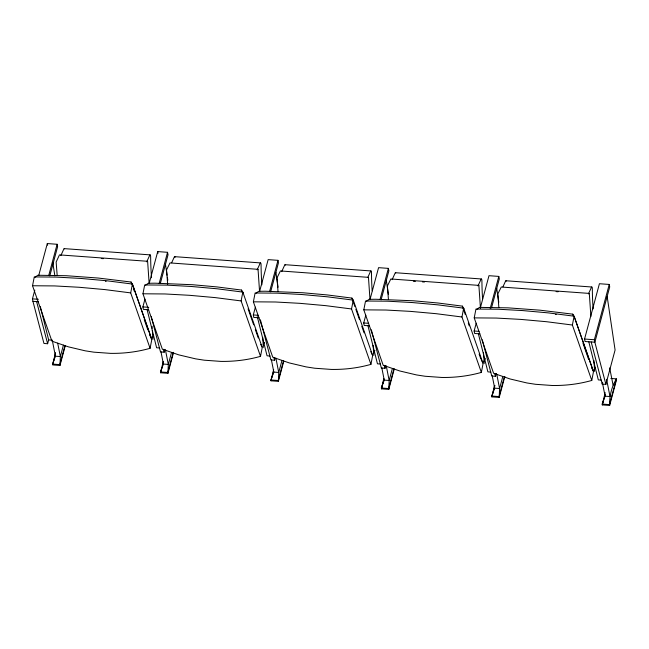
<?xml version="1.0" encoding="UTF-8"?>
<svg xmlns="http://www.w3.org/2000/svg" width="649" height="649" viewBox="0 0 649 649"><rect width="100%" height="100%" fill="white"/><g stroke="black" fill="none" stroke-linecap="round" stroke-linejoin="round"><path stroke-width="0.97" d="M32.539 285.755L34.267 276.92L56.333 277.091L80.817 278.437L106.59 280.749L132.42 284.059L151.817 339.476L150.081 348.31C137.215 351.953 123.813 353.559 110.452 353.364L93.845 352.164L85.214 350.825L68.396 346.842L51.928 341.171L32.539 285.755L54.597 285.925L79.081 287.264L104.854 289.584L130.692 292.894L150.081 348.31M130.692 292.894L132.42 284.059M142.958 293.786L144.686 284.952L166.752 285.13L191.236 286.469L217.009 288.781L242.84 292.099L262.237 347.507L260.509 356.342C247.642 359.992 234.232 361.59 220.871 361.396L204.273 360.195L195.633 358.856L178.824 354.881L162.355 349.203L142.958 293.786L165.024 293.965L189.508 295.303L215.281 297.615L241.112 300.933L260.509 356.342M241.112 300.933L242.84 292.099M253.378 301.826L255.114 292.991L277.18 293.161L301.655 294.5L327.437 296.812L353.267 300.13L372.664 355.538L370.928 364.373C358.061 368.024 344.66 369.63 331.298 369.427L314.692 368.226L306.06 366.888L289.243 362.913L272.775 357.234L253.378 301.826L275.444 301.996L299.927 303.334L325.701 305.647L351.531 308.965L370.928 364.373M351.531 308.965L353.267 300.13M363.805 309.857L365.533 301.022L387.599 301.193L412.083 302.531L437.856 304.852L463.686 308.161L483.083 363.578L481.347 372.412C468.481 376.055 455.079 377.661 441.718 377.458L425.111 376.258L416.48 374.927L399.662 370.944L383.194 365.265L363.805 309.857L385.863 310.027L410.346 311.366L436.12 313.686L461.958 316.996L481.347 372.412M461.958 316.996L463.686 308.161M474.224 317.888L475.952 309.054L498.018 309.224L522.502 310.563L548.275 312.883L574.105 316.193L593.502 371.609L591.774 380.444C578.908 384.086 565.498 385.693 552.137 385.49L535.539 384.297L526.899 382.959L510.09 378.975L493.621 373.305L474.224 317.888L496.29 318.059L520.774 319.397L546.547 321.717L572.377 325.027L591.774 380.444M572.377 325.027L574.105 316.193M40.343 306.628L48.651 339.914L47.628 343.727L43.945 343.459L32.937 301.347L32.45 298.873L34.795 290.135M38.705 275.582L47.304 243.562L57.12 244.275L57.607 246.75L49.795 275.857M48.78 275.322L57.12 244.275M55.53 352.65L52.618 364.916L59.976 365.452L65.354 345.43M53.388 362.053L55.433 354.427M63.424 345.122L60.349 356.561L59.976 365.452M64.941 345.56L59.813 364.624L52.455 364.089L55.441 356.204L52.407 340.895M148.621 309.76L143.364 309.378L142.869 306.904L144.954 299.14M149.124 283.613L157.723 251.593L167.539 252.307L168.034 254.781L160.498 282.826M159.2 283.362L167.539 252.307M151.29 316.68L160.506 351.936L164.189 352.204L164.951 349.349M163.24 361.461L160.587 372.769L167.945 373.305L173.583 352.326M160.587 372.769L161.869 368.007M162.38 366.093L163.15 363.237M171.385 352.975L168.318 364.413L167.945 373.305M173.161 352.456L167.783 372.485L160.425 371.95L163.41 364.057L160.944 351.62M259.04 317.791L253.783 317.41L253.297 314.935L255.382 307.172M259.551 291.644L268.151 259.624L277.967 260.338L278.453 262.813L270.657 291.831M269.627 291.393L277.967 260.338M260.427 319.811L270.925 359.976L274.608 360.244L275.119 358.329M273.659 369.492L271.006 380.801L278.372 381.336L283.751 361.315M271.006 380.801L271.517 378.894M272.028 376.988L273.57 371.269M281.812 361.006L278.737 372.453L278.372 381.336M283.581 360.487L278.21 380.517L270.844 379.981L273.829 372.096L271.363 359.651M369.468 325.822L364.203 325.441L363.716 322.967L365.801 315.203M369.971 299.684L378.57 267.664L388.386 268.378L388.873 270.852L381.085 299.862M380.046 299.424L388.386 268.378M371.366 329.806L381.352 368.007L385.027 368.275L385.798 365.411M383.827 378.472L381.434 388.84L388.792 389.376L394.17 369.346M381.434 388.84L383.989 379.3M392.231 369.038L389.157 380.484L388.792 389.376M394.008 368.527L388.629 388.548L381.263 388.013L384.249 380.127L381.79 367.683M479.887 333.854L474.63 333.472L474.135 330.998L476.22 323.234M480.39 307.715L488.989 275.695L498.805 276.409L499.3 278.883L491.504 307.894M490.206 308.429L498.805 276.409M482.296 339.8L491.772 376.039L495.455 376.306L496.217 373.443M494.506 385.555L491.853 396.872L499.211 397.407L504.849 376.428M491.853 396.872L494.927 385.425M502.651 377.069L499.584 388.516L499.211 397.407M504.427 376.558L499.049 396.58L491.691 396.044L494.676 388.159L492.21 375.722M609.233 284.44L594.379 339.743L594.865 342.218L585.049 341.504L584.562 339.029L599.416 283.727L609.233 284.44L609.719 286.915L594.865 342.218L605.874 384.338L602.191 384.07L591.182 341.95M602.191 384.07L602.702 382.164M605.874 384.338L615.09 350.014L607.156 296.447M605.184 392.637L602.272 404.903L609.638 405.438L616.55 379.689L616.388 378.87L610.863 378.464M602.272 404.903L603.813 399.184M604.324 397.277L605.087 394.414M602.442 382.796L605.095 396.19L602.11 404.076L609.476 404.611L616.388 378.87C611.65 386.796 609.265 396.239 609.638 405.438M60.852 255.576L63.878 248.94A3.221 0.738 -85.8 0 1 64.494 248.875M146.731 261.823L149.765 255.187A3.221 0.738 -85.8 0 1 150.657 257.061L150.673 258.862A88.58 20.346 -85.8 0 0 151.55 277.748M166.671 269.651L169.997 262.918L258.002 269.319M171.652 262.78L174.305 256.972A3.221 0.738 -85.8 0 1 175.06 257.377M257.15 269.854L260.184 263.218A3.221 0.738 -85.8 0 1 261.085 265.092L261.093 266.893A88.58 20.346 -85.8 0 0 261.896 284.797M277.091 277.683L280.417 270.949L368.429 277.35M281.69 271.639L284.724 265.003A3.221 0.738 -85.8 0 1 285.414 265.149M367.959 277.058L370.611 271.25A3.221 0.738 -85.8 0 1 371.504 273.132L371.52 274.933A88.58 20.346 -85.8 0 0 372.169 290.833M387.518 285.722L390.836 278.981L478.848 285.382M392.118 279.678L395.144 273.034A3.221 0.738 -85.8 0 1 395.76 272.978M477.997 285.925L481.031 279.289A3.221 0.738 -85.8 0 1 481.923 281.163L481.939 282.964A88.58 20.346 -85.8 0 0 482.588 298.864M497.937 293.754L501.263 287.012L589.268 293.413M502.918 286.874L505.571 281.074A3.221 0.738 -85.8 0 1 506.261 281.212M588.416 293.956L591.45 287.32A3.221 0.738 -85.8 0 1 592.35 289.194L592.359 290.995A88.58 20.346 -85.8 0 0 593.162 308.892M152.41 337.869L153.643 335.209M263.243 345.017L264.476 342.348M373.662 353.048L374.895 350.387M483.675 361.972L485.314 358.418M594.095 370.003L595.328 367.342M34.47 277.634L37.837 275.249L66.344 275.72L98.315 278.048L131.082 282.031L132.623 284.773L151.582 338.94L149.505 334.673M145.563 285.187L148.256 283.28L154.933 283.191L192.477 284.716L216.961 286.915L241.501 290.062L243.042 292.804M255.99 293.218L258.683 291.312L265.352 291.223L302.896 292.748L327.388 294.946L351.928 298.094L353.47 300.836M366.409 301.25L369.103 299.343L375.771 299.262L413.324 300.779L437.807 302.978L462.348 306.125L463.889 308.867M476.828 309.289L479.522 307.375L508.029 307.853L540 310.181L572.767 314.157L574.308 316.907L593.267 371.066L591.612 367.659M64.202 248.624L150.089 254.87M174.63 256.655L260.509 262.91M285.049 264.695L370.936 270.941M395.468 272.726L481.355 278.973M505.896 280.757L591.774 287.004M147.583 261.287L59.465 254.887L56.147 262.018L57.169 275.338M101.26 258.513L103.288 258.667M413.332 281.22L415.352 281.366M422.426 281.877L424.446 282.023M556.088 291.604L558.108 291.75M32.45 298.873L38.34 299.294M142.869 306.904L148.759 307.334M253.297 314.935L258.205 315.292M363.716 322.967L368.624 323.324M474.135 330.998L479.043 331.355M584.562 339.029L594.379 339.743M32.937 301.347L38.372 301.736M48.651 339.914L52.577 340.198M159.565 347.986L156.62 347.767L147.088 309.589M269.992 356.017L267.047 355.798L257.272 316.647M380.411 364.048L377.467 363.838L367.934 325.66M490.831 372.08L487.886 371.869L478.354 333.691M601.258 380.111L598.313 379.9L588.781 341.723M55.441 356.204L60.349 356.561L57.696 343.167M163.41 364.057L168.318 364.413L165.471 350.062M273.829 372.096L278.737 372.453L275.898 358.094M384.249 380.127L389.157 380.484L386.317 366.133M494.676 388.159L499.584 388.516L496.736 374.165M605.095 396.19L610.003 396.547L606.596 379.324M105.463 281.301L106.087 281.35M555.585 314.384L556.209 314.441M481.185 359.627L482.848 363.034M370.766 351.588L372.429 355.003M260.76 344.408L262.001 346.972M572.767 314.157L573.424 316.039M582.972 343.305L588.562 359.286M462.348 306.125L465.309 314.587M468.27 323.048L469.259 325.871M479.124 354.07L480.771 358.767M351.928 298.094L354.889 306.555M355.871 309.378L359.497 319.714M361.793 326.293L364.097 332.88M241.501 290.062L242.158 291.945M248.08 308.859L253.678 324.841M255.325 329.546L258.286 338.007M131.082 282.031L131.739 283.905M133.386 288.61L134.375 291.433M144.24 319.632L147.858 329.968M494.684 373.37L495.455 376.306M384.265 365.338L385.027 368.275M273.837 357.299L274.608 360.244M163.418 349.267L164.189 352.204M36.62 301.615L47.628 343.727M609.662 367.886L613.078 385.108M157.723 251.593L158.056 253.248M47.304 243.562L47.628 245.208M52.853 262.95L54.857 275.849M496.736 288.416L498.797 302.304M386.317 280.384L388.37 294.273M275.89 272.353L278.096 287.231M165.471 264.321L167.085 275.233M167.377 277.212L167.823 280.19M497.84 294.346L498.854 307.472M387.421 286.314L388.435 299.44M276.993 278.283L278.007 291.409M166.574 270.252L167.669 284.384M589.316 293.47L590.89 316.469M593.9 360.463L594.646 371.455M478.889 285.438L480.463 308.437M483.473 352.423L484.227 363.424M368.47 277.407L369.979 299.4M373.118 345.39L373.808 355.392M258.051 269.376L259.551 291.369M262.699 337.358L263.38 347.361M147.623 261.344L149.132 283.337M152.069 326.325L152.207 328.329M152.345 330.325L152.961 339.322"/></g></svg>
